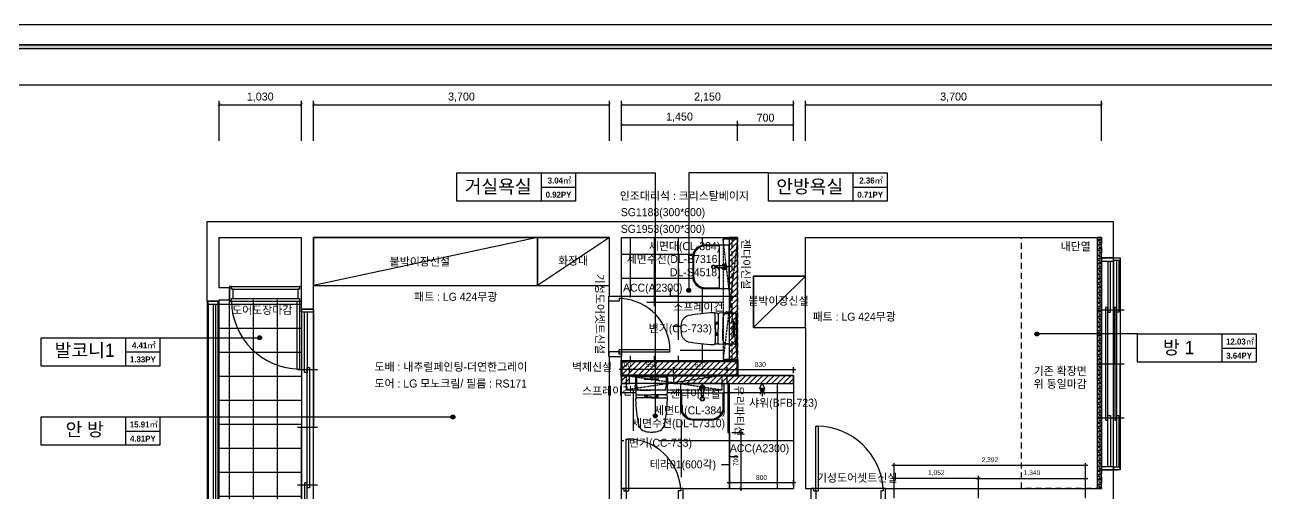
# Model space of a CAD drawing. Header units: inches. Extents: x 38372 to 259385, y 31566 to 93830.
# Drawn here: x 73131 to 88645, y 63911 to 69766 of the extents above; entities that cross this region are included whole.
import ezdxf
from ezdxf.enums import TextEntityAlignment as Align

# ---------------------------------------------------------------- set-up
doc = ezdxf.new("R2010")
doc.units = ezdxf.units.IN
doc.header["$LTSCALE"] = 50
doc.header["$MEASUREMENT"] = 0
doc.header["$PDSIZE"] = 700.071425
for name, pattern in [('DOT', [0.25, 0, -0.25]), ('HID', [2.5, 1.5, -1]), ('HIDDEN', [0.375, 0.25, -0.125])]:
    doc.linetypes.add(name, pattern=pattern)
for name, color, linetype in [('0-ELC TEXT', 7, 'Continuous'), ('02-WAL', 2, 'Continuous'), ('03-TEXT', 3, 'Continuous'), ('03-WAL NEW', 3, 'Continuous'), ('04-WIN', 4, 'Continuous'), ('06-FUR', 6, 'Continuous'), ('07-DIM WAL', 5, 'Continuous'), ('2-con', 2, 'Continuous'), ('3.기호.계단선', 30, 'Continuous'), ('4-win', 4, 'Continuous'), ('_LIBR', 4, 'Continuous'), ('BATH', 4, 'Continuous'), ('CO-BATH', 6, 'Continuous'), ('F-SYM', 7, 'Continuous'), ('fin', 5, 'Continuous'), ('FORM(YOURNAME)-11', 1, 'Continuous'), ('HL', 6, 'HIDDEN'), ('TOILET-1', 6, 'Continuous'), ('도면층4', 4, 'Continuous'), ('도면층5', 5, 'Continuous'), ('설비', 140, 'Continuous'), ('욕실설비', 3, 'Continuous')]:
    doc.layers.add(name, color=color, linetype=linetype)
doc.styles.add('HY 울릉도 L', font='')
doc.styles.add('YOURNAME', font='HY울릉도M.TTF')
doc.styles.add('넥슨고딕', font='NEXONLv1GothicBold.ttf')
doc.styles.add('마감재', font='stylu.ttf')
doc.styles.add('코레일둥고', font='Korail_Round_Gothic_Medium.ttf')
doc.styles.get('HY 울릉도 L').set_extended_font_data('HY울릉도L')
doc.dimstyles.new('30', dxfattribs={"dimscale": 30, "dimtxt": 2, "dimasz": 1, "dimexe": 1, "dimexo": 1, "dimgap": 1, "dimtad": 1, "dimdec": 0, "dimrnd": 0.05, "dimdsep": 46, "dimlunit": 6, "dimtxsty": 'HY 울릉도 L', "dimblk": 'ARCHTICK', "dimcen": 2.5, "dimdle": 1, "dimclrd": 133, "dimclre": 133, "dimclrt": 30, "dimadec": 0, "dimazin": 0, "dimtfac": 1, "dimtdec": 0, "dimtix": 1, "dimtmove": 2, "dimatfit": 3, "dimldrblk": 'ARCHTICK', "dimfxl": 0, "dimlwd": -1, "dimlwe": -1, "dimarcsym": 0})
doc.dimstyles.new('벽치수 Copy of DIM-50', dxfattribs={"dimscale": 50, "dimtxt": 2, "dimasz": 0.7, "dimexe": 1, "dimexo": 1, "dimgap": 0.7, "dimtad": 1, "dimdec": 0, "dimzin": 1, "dimdsep": 46, "dimlunit": 6, "dimtxsty": '마감재', "dimblk": 'ARCHTICK', "dimcen": -0.09, "dimclrd": 256, "dimclre": 256, "dimclrt": 3, "dimadec": 0, "dimazin": 0, "dimtfac": 1, "dimtdec": 0, "dimtix": 1, "dimtmove": 2, "dimatfit": 0, "dimldrblk": 'ARCHTICK', "dimfxl": 0, "dimtolj": 1, "dimtzin": 0, "dimarcsym": 0})
pattern_1 = [(45, (0, 0), (-35.35534, 35.35534), [])]

# ---------------------------------------------------------------- blocks, each defined once
blk = doc.blocks.new('FORM-PLAN')
at = {"layer": 'FORM(YOURNAME)-11'}
h = blk.add_hatch(color=256, dxfattribs=at)
h.dxf.hatch_style = 1
h.paths.add_polyline_path([(-71444, 55115), (10556, 55115), (10556, 54915), (-71444, 54915)])
h.paths.add_polyline_path([(-71444, -2085), (10556, -2085), (10556, -2285), (-71444, -2285)])
at = {"layer": 'Defpoints', "color": 158}
for points in [[(-71444, -2285), (10556, -2285), (10556, 55115), (-71444, 55115)], [(-69444, 53115), (-64, 53115), (-64, 1215), (-69444, 1215)]]:
    blk.add_lwpolyline(points, close=True, dxfattribs=at)
at = {"layer": 'FORM(YOURNAME)-11', "color": 250}
blk.add_lwpolyline([(-72444, -3285), (11556, -3285), (11556, 56115), (-72444, 56115)], close=True, dxfattribs=at)
at = {"layer": 'FORM(YOURNAME)-11'}
blk.add_lwpolyline([(-71444, 55115), (10556, 55115), (10556, 54915), (-71444, 54915)], close=True, dxfattribs=at)
at = {"layer": 'FORM(YOURNAME)-11', "color": 3, "style": 'YOURNAME'}
for tag, height, p in [('1', 450, (9905, 18188)), ('2', 450, (9905, 17544)), ('3', 450, (9905, 16257)), ('4', 450, (9905, 14326)), ('5', 515, (9905, 12009)), ('6', 515, (9905, 9757)), ('7', 515, (9905, 7504)), ('8', 515, (9905, 5252)), ('9', 515, (9905, 2999)), ('10', 515, (5655, 811)), ('11', 515, (9905, 747)), ('12', 515, (5655, -1441)), ('13', 515, (9905, -1441))]:
    blk.add_attdef(tag, text='', height=height, dxfattribs=at).set_placement(p, align=Align.MIDDLE_RIGHT)
blk = doc.blocks.new('fff')
at = {"layer": '02-WAL'}
blk.add_line((86588, 64203), (86788, 64203), dxfattribs=at)
at = {"layer": '04-WIN'}
for p, q in [((86588, 66813), (86588, 65528)), ((86738, 66813), (86738, 65528)), ((86818, 66818), (86818, 65528)), ((75423, 66268), (75423, 62868)), ((75483, 66268), (75483, 62868)), ((75543, 66268), (75543, 62868)), ((76588, 66178), (76588, 64730)), ((76588, 66173), (76588, 64730)), ((76738, 66173), (76738, 64730)), ((86538, 66203), (86868, 66203)), ((86538, 65528), (86868, 65528)), ((86588, 64243), (86588, 65528)), ((86738, 64243), (86738, 65528)), ((86818, 64238), (86818, 65528)), ((76788, 65451), (76538, 65451)), ((86538, 64853), (86868, 64853)), ((76788, 64730), (76538, 64730)), ((76588, 63283), (76588, 64730)), ((76738, 63288), (76738, 64730)), ((76788, 64009), (76538, 64009))]:
    blk.add_line(p, q, dxfattribs=at)
for points in [[(86648, 66853), (86588, 66853), (86588, 66813), (86738, 66813), (86738, 66853)], [(86668, 66813), (86668, 66173), (86698, 66173), (86698, 66813)], [(86818, 66853), (86818, 66818), (86738, 66818)], [(86803, 66818), (86803, 66173), (86778, 66173), (86778, 66818)], [(75513, 66268), (75513, 63693), (75483, 63693)], [(76678, 66213), (76738, 66213), (76738, 66173), (76588, 66173), (76588, 66213)], [(76658, 66173), (76658, 65421), (76628, 65421), (76628, 66173)], [(86668, 64243), (86668, 64883), (86698, 64883), (86698, 64243)], [(86778, 64238), (86778, 64883), (86803, 64883), (86803, 64238)], [(86648, 64203), (86588, 64203), (86588, 64243), (86738, 64243), (86738, 64203)], [(86818, 64203), (86818, 64238), (86738, 64238)], [(76658, 63288), (76658, 64039), (76628, 64039), (76628, 63288)]]:
    blk.add_lwpolyline(points, dxfattribs=at)
for points in [[(86818, 66853), (86818, 64203), (86588, 64203), (86588, 66853)], [(75558, 66313), (75408, 66313), (75408, 62823), (75558, 62823)], [(75423, 66313), (75543, 66313), (75543, 66268), (75423, 66268)], [(76738, 63248), (76738, 66213), (76588, 66213), (76588, 63248)], [(86668, 66233), (86638, 66233), (86638, 65528), (86638, 64823), (86668, 64823), (86668, 65528)], [(86753, 65528), (86753, 64823), (86778, 64823), (86778, 65528), (86778, 66233), (86753, 66233)], [(76658, 65481), (76688, 65481), (76688, 64730), (76688, 63979), (76658, 63979), (76658, 64730)]]:
    blk.add_lwpolyline(points, close=True, dxfattribs=at)
at = {"layer": '2-con'}
for p, q in [((75408, 66313), (75408, 67308)), ((75408, 67308), (86738, 67308)), ((86738, 66853), (86738, 67308)), ((75558, 67108), (76588, 67108)), ((75558, 66478), (75558, 67108)), ((76588, 66213), (76588, 67108)), ((76738, 66213), (76738, 67108)), ((76738, 67108), (80438, 67108)), ((80438, 66373), (80438, 67108)), ((80588, 66373), (80588, 67108)), ((80588, 67108), (82038, 67108)), ((82038, 65383), (82038, 67108)), ((82888, 66623), (82888, 67108)), ((82888, 67108), (86588, 67108)), ((86588, 66853), (86588, 67108)), ((86588, 66853), (86738, 66853)), ((82238, 65983), (82238, 66623)), ((82238, 66623), (82888, 66623)), ((75408, 66313), (75558, 66313)), ((75558, 66313), (75558, 66328)), ((80428, 66373), (80578, 66373)), ((76588, 66213), (76738, 66213)), ((82238, 65983), (82888, 65983)), ((82888, 65983), (82888, 63968)), ((80438, 63798), (80438, 65618)), ((80438, 65618), (80588, 65618)), ((80588, 63938), (80588, 65618)), ((82038, 65383), (82738, 65383)), ((82738, 65383), (82738, 63968)), ((86588, 63968), (86588, 64203)), ((86588, 64203), (86738, 64203)), ((86738, 63818), (86738, 64203)), ((80588, 63798), (80588, 63938)), ((81358, 63818), (81358, 63968)), ((81358, 63968), (82738, 63968)), ((82888, 63968), (82958, 63968)), ((82958, 63818), (82958, 63968)), ((83888, 63968), (86588, 63968)), ((83888, 63818), (83888, 63968))]:
    blk.add_line(p, q, dxfattribs=at)
blk.add_lwpolyline([(75558, 66328), (75688, 66328), (75688, 66478), (75558, 66478)], dxfattribs=at)
at = {"layer": '4-win'}
blk.add_lwpolyline([(86738, 66853), (86588, 66853), (86588, 64203), (86738, 64203)], close=True, dxfattribs=at)
at = {"layer": '_LIBR', "linetype": 'Continuous'}
for p, q in [((75713, 66493), (76563, 66493)), ((75733, 66463), (76543, 66463)), ((75713, 66313), (76533, 66313)), ((75733, 66343), (76543, 66343))]:
    blk.add_line(p, q, dxfattribs=at)
for points in [[(75713, 66493), (75688, 66493), (75688, 66313), (75713, 66313), (75713, 66343), (75733, 66343), (75733, 66463), (75713, 66463), (75713, 66492)], [(76533, 65463), (76533, 66313), (76563, 66313), (76563, 65463)]]:
    blk.add_lwpolyline(points, dxfattribs=at)
blk.add_lwpolyline([(76543, 66463), (76543, 66343), (76563, 66343), (76563, 66313), (76588, 66313), (76588, 66493), (76563, 66493), (76563, 66463)], close=True, dxfattribs=at)
blk.add_arc((76574, 66323), 861, 180.7211, 269.2789, dxfattribs=at)
at = {"layer": '도면층4'}
for p, q in [((80428, 65618), (80428, 66373)), ((80588, 66373), (80588, 65618)), ((80558, 65707), (81193, 65707)), ((80558, 65677), (80558, 65707)), ((80558, 65677), (81194, 65677)), ((81194, 65677), (81193, 65707)), ((83018, 63938), (83018, 64748)), ((83018, 64748), (83048, 64747)), ((83048, 63938), (83048, 64747)), ((80648, 63938), (80648, 64588)), ((80648, 64588), (80678, 64587)), ((80678, 63938), (80678, 64587)), ((81358, 63968), (80588, 63968)), ((80648, 63938), (80678, 63938)), ((83888, 63968), (82958, 63968)), ((83018, 63938), (83048, 63938))]:
    blk.add_line(p, q, dxfattribs=at)
for points in [[(80588, 66373), (80588, 66343), (80558, 66343), (80558, 66313), (80428, 66313), (80428, 66343), (80428, 66343), (80428, 66373), (80588, 66373)], [(80588, 65618), (80588, 65648), (80558, 65648), (80558, 65677), (80428, 65677), (80428, 65648), (80428, 65648), (80428, 65618), (80588, 65618)], [(80588, 63968), (80618, 63968), (80618, 63938), (80648, 63938), (80648, 63808), (80618, 63808), (80618, 63808), (80588, 63808), (80588, 63968)], [(81358, 63968), (81328, 63968), (81328, 63938), (81298, 63938), (81298, 63808), (81328, 63808), (81328, 63808), (81358, 63808), (81358, 63968)], [(82958, 63968), (82988, 63968), (82988, 63938), (83018, 63938), (83018, 63808), (82988, 63808), (82988, 63808), (82958, 63808), (82958, 63968)], [(83888, 63968), (83858, 63968), (83858, 63938), (83828, 63938), (83828, 63808), (83858, 63808), (83858, 63808), (83888, 63808), (83888, 63968)]]:
    blk.add_lwpolyline(points, dxfattribs=at)
at = {"layer": '도면층5'}
for centre, radius, start, end in [((80548, 65699), 645, 359.4515, 86.4676), ((83025, 63913), 835, 3.738, 89.4536), ((80658, 63916), 672, 4.4073, 89.5784)]:
    blk.add_arc(centre, radius, start, end, dxfattribs=at)
blk = doc.blocks.new('_ArchTick')
at = {"color": 0, "linetype": 'ByBlock', "const_width": 0.15}
blk.add_lwpolyline([(-0.5, -0.5), (0.5, 0.5)], dxfattribs=at)
blk = doc.blocks.new('*D19')
at = {"layer": '07-DIM WAL', "lineweight": -2}
for p, q in [((75558, 68316), (75558, 68816)), ((75558, 68766), (76588, 68766)), ((76588, 68316), (76588, 68816))]:
    blk.add_line(p, q, dxfattribs=at)
at = {"layer": 'Defpoints', "color": 0}
for p in [(76588, 68766), (75558, 68266), (76588, 68266)]:
    blk.add_point(p, dxfattribs=at)
at = {"layer": '07-DIM WAL', "lineweight": -2, "xscale": 35, "yscale": 35, "zscale": 35, "rotation": 180}
blk.add_blockref('_ArchTick', (75558, 68766), dxfattribs=at)
at = {"layer": '07-DIM WAL', "lineweight": -2, "xscale": 35, "yscale": 35, "zscale": 35}
blk.add_blockref('_ArchTick', (76588, 68766), dxfattribs=at)
at = {"layer": '07-DIM WAL', "color": 3, "insert": (76073, 68860), "char_height": 100, "attachment_point": 5, "style": '마감재'}
blk.add_mtext('\\A1;1,030', dxfattribs=at)
blk = doc.blocks.new('*D20')
at = {"layer": '07-DIM WAL', "lineweight": -2}
for p, q in [((76738, 68316), (76738, 68816)), ((76738, 68766), (80438, 68766)), ((80438, 68316), (80438, 68816))]:
    blk.add_line(p, q, dxfattribs=at)
at = {"layer": 'Defpoints', "color": 0}
for p in [(80438, 68766), (76738, 68266), (80438, 68266)]:
    blk.add_point(p, dxfattribs=at)
at = {"layer": '07-DIM WAL', "lineweight": -2, "xscale": 35, "yscale": 35, "zscale": 35, "rotation": 180}
blk.add_blockref('_ArchTick', (76738, 68766), dxfattribs=at)
at = {"layer": '07-DIM WAL', "lineweight": -2, "xscale": 35, "yscale": 35, "zscale": 35}
blk.add_blockref('_ArchTick', (80438, 68766), dxfattribs=at)
at = {"layer": '07-DIM WAL', "color": 3, "insert": (78588, 68860), "char_height": 100, "attachment_point": 5, "style": '마감재'}
blk.add_mtext('\\A1;3,700', dxfattribs=at)
blk = doc.blocks.new('*D21')
at = {"layer": '07-DIM WAL', "lineweight": -2}
for p, q in [((80588, 68316), (80588, 68816)), ((80588, 68766), (82738, 68766)), ((82738, 68316), (82738, 68816))]:
    blk.add_line(p, q, dxfattribs=at)
at = {"layer": 'Defpoints', "color": 0}
for p in [(82738, 68766), (80588, 68266), (82738, 68266)]:
    blk.add_point(p, dxfattribs=at)
at = {"layer": '07-DIM WAL', "lineweight": -2, "xscale": 35, "yscale": 35, "zscale": 35, "rotation": 180}
blk.add_blockref('_ArchTick', (80588, 68766), dxfattribs=at)
at = {"layer": '07-DIM WAL', "lineweight": -2, "xscale": 35, "yscale": 35, "zscale": 35}
blk.add_blockref('_ArchTick', (82738, 68766), dxfattribs=at)
at = {"layer": '07-DIM WAL', "color": 3, "insert": (81663, 68860), "char_height": 100, "attachment_point": 5, "style": '마감재'}
blk.add_mtext('\\A1;2,150', dxfattribs=at)
blk = doc.blocks.new('*D22')
at = {"layer": '07-DIM WAL', "lineweight": -2}
for p, q in [((80588, 68316), (80588, 68566)), ((80588, 68516), (82038, 68516)), ((82038, 68316), (82038, 68566))]:
    blk.add_line(p, q, dxfattribs=at)
at = {"layer": 'Defpoints', "color": 0}
for p in [(82038, 68516), (80588, 68266), (82038, 68266)]:
    blk.add_point(p, dxfattribs=at)
at = {"layer": '07-DIM WAL', "lineweight": -2, "xscale": 35, "yscale": 35, "zscale": 35, "rotation": 180}
blk.add_blockref('_ArchTick', (80588, 68516), dxfattribs=at)
at = {"layer": '07-DIM WAL', "lineweight": -2, "xscale": 35, "yscale": 35, "zscale": 35}
blk.add_blockref('_ArchTick', (82038, 68516), dxfattribs=at)
at = {"layer": '07-DIM WAL', "color": 3, "insert": (81313, 68610), "char_height": 100, "attachment_point": 5, "style": '마감재'}
blk.add_mtext('\\A1;1,450', dxfattribs=at)
blk = doc.blocks.new('*D23')
at = {"layer": '07-DIM WAL', "lineweight": -2}
for p, q in [((82038, 68316), (82038, 68566)), ((82038, 68516), (82738, 68516)), ((82738, 68316), (82738, 68566))]:
    blk.add_line(p, q, dxfattribs=at)
at = {"layer": 'Defpoints', "color": 0}
for p in [(82738, 68516), (82038, 68266), (82738, 68266)]:
    blk.add_point(p, dxfattribs=at)
at = {"layer": '07-DIM WAL', "lineweight": -2, "xscale": 35, "yscale": 35, "zscale": 35, "rotation": 180}
blk.add_blockref('_ArchTick', (82038, 68516), dxfattribs=at)
at = {"layer": '07-DIM WAL', "lineweight": -2, "xscale": 35, "yscale": 35, "zscale": 35}
blk.add_blockref('_ArchTick', (82738, 68516), dxfattribs=at)
at = {"layer": '07-DIM WAL', "color": 3, "insert": (82388, 68605), "char_height": 100, "attachment_point": 5, "style": '마감재'}
blk.add_mtext('\\A1;700', dxfattribs=at)
blk = doc.blocks.new('*D24')
at = {"layer": '07-DIM WAL', "lineweight": -2}
for p, q in [((82888, 68316), (82888, 68816)), ((82888, 68766), (86588, 68766)), ((86588, 68316), (86588, 68816))]:
    blk.add_line(p, q, dxfattribs=at)
at = {"layer": 'Defpoints', "color": 0}
for p in [(86588, 68766), (82888, 68266), (86588, 68266)]:
    blk.add_point(p, dxfattribs=at)
at = {"layer": '07-DIM WAL', "lineweight": -2, "xscale": 35, "yscale": 35, "zscale": 35, "rotation": 180}
blk.add_blockref('_ArchTick', (82888, 68766), dxfattribs=at)
at = {"layer": '07-DIM WAL', "lineweight": -2, "xscale": 35, "yscale": 35, "zscale": 35}
blk.add_blockref('_ArchTick', (86588, 68766), dxfattribs=at)
at = {"layer": '07-DIM WAL', "color": 3, "insert": (84738, 68860), "char_height": 100, "attachment_point": 5, "style": '마감재'}
blk.add_mtext('\\A1;3,700', dxfattribs=at)
blk = doc.blocks.new('A$C4B2D31F0')
at = {"layer": 'fin', "color": 4}
for p, q in [((185, 691), (20, 691)), ((37, 692), (25, 692)), ((37, 692), (50, 692)), ((201, 691), (366, 691)), ((13, 466), (193, 466)), ((48, 524), (193, 524)), ((338, 524), (193, 524)), ((373, 466), (193, 466)), ((193, 427), (14, 427)), ((193, 427), (372, 427))]:
    blk.add_line(p, q, dxfattribs=at)
for points in [[(20, 691), (8, 691, 0.421209), (-7, 676), (-2, 481, 0.001659)], [(366, 691), (378, 691, -0.421209), (393, 676), (388, 481, -0.001659)], [(13, 466, 0.371724), (-2, 451, 0.003515), (-1, 420, 0.320541)], [(373, 466, -0.371724), (388, 451, -0.003515), (387, 420, -0.320541)]]:
    blk.add_lwpolyline(points, format="xyb", dxfattribs=at)
for centre, radius, start, end in [((20, 675), 16, 90, 179.3116), ((1004, 663), 1000, 179.3116, 185.9437), ((25, 707), 15, 180, 270), ((50, 707), 15, 270, 0), ((366, 675), 16, 0.6884, 90), ((-618, 663), 1000, 354.0563, 0.6884), ((13, 481), 15, 181.3651, 270), ((49, 564), 40, 185.9437, 267.5129), ((336, 564), 40, 272.4871, 354.0563), ((373, 481), 15, 270, 358.6349), ((14, 407), 20, 90, 182.3333), ((2198, 496), 2206, 182.3333, 190.6081), ((-1812, 496), 2206, 349.3919, 357.6667), ((372, 407), 20, 357.6667, 90), ((149, 129), 126, 198.2964, 263.4241), ((193, 406), 406, 261.6993, 270), ((193, 406), 406, 270, 278.3007), ((237, 129), 126, 276.5759, 341.7036)]:
    blk.add_arc(centre, radius, start, end, dxfattribs=at)
at = {"layer": 'HL', "linetype": 'Continuous'}
for p, q in [((106, 666), (184, 666)), ((106, 659), (185, 659)), ((169, 697), (169, 707)), ((169, 697), (217, 697)), ((186, 693), (181, 697)), ((182, 686), (186, 693)), ((187, 651), (182, 686)), ((182, 686), (204, 686)), ((186, 693), (200, 693)), ((187, 651), (199, 651)), ((199, 651), (204, 686)), ((200, 693), (205, 697)), ((204, 686), (200, 693)), ((200, 659), (279, 659)), ((201, 666), (279, 666)), ((217, 697), (217, 707)), ((-16, 577), (-16, 565)), ((-12, 581), (-5, 581)), ((-12, 561), (-4, 561)), ((193, 434), (147, 434)), ((193, 434), (239, 434))]:
    blk.add_line(p, q, dxfattribs=at)
for points in [[(110, 427), (110, 451, -0.414214), (114, 455), (131, 455, -0.414214), (135, 451), (135, 435), (135, 427)], [(135, 435), (145, 435, -0.414214), (147, 433), (147, 427)], [(251, 435), (241, 435, 0.414214), (239, 433), (239, 427)], [(276, 427), (276, 451, 0.414214), (272, 455), (255, 455, 0.414214), (251, 451), (251, 435), (251, 427)]]:
    blk.add_lwpolyline(points, format="xyb", dxfattribs=at)
for centre in [(123, 441), (263, 441)]:
    blk.add_circle(centre, 8, dxfattribs=at)
for centre, radius, start, end in [((106, 663), 3.5, 90, 270), ((279, 663), 3.5, 270, 90), ((-12, 577), 4, 90, 180), ((-12, 565), 4, 180, 270)]:
    blk.add_arc(centre, radius, start, end, dxfattribs=at)
blk = doc.blocks.new('B-003')
blk.add_line((0, 0), (0, -65))
at = {"layer": 'CO-BATH'}
for p, q in [((272, 0), (-272, 0)), ((272, -305), (272, 0)), ((-272, 0), (-272, -305)), ((-122, -455), (122, -455))]:
    blk.add_line(p, q, dxfattribs=at)
at = {"layer": 'CO-BATH', "color": 8}
for p, q in [((-262, -120), (-262, -295)), ((262, -120), (-262, -120)), ((-14, -151), (-14, -156)), ((-13, -60), (-13, -151)), ((12, -60), (12, -151)), ((13, -151), (13, -156)), ((262, -295), (262, -120)), ((-15, -156), (-15, -161)), ((-15, -161), (14, -161)), ((14, -156), (14, -161)), ((-112, -445), (112, -445))]:
    blk.add_line(p, q, dxfattribs=at)
at = {"layer": 'CO-BATH', "color": 251}
for p, q in [((-14, -151), (13, -151)), ((-15, -156), (14, -156))]:
    blk.add_line(p, q, dxfattribs=at)
at = {"layer": 'CO-BATH', "color": 8, "linetype": 'DOT'}
blk.add_lwpolyline([(-272, -455), (272, -455), (272, 0), (-272, 0)], close=True, dxfattribs=at)
at = {"layer": 'CO-BATH', "color": 8}
blk.add_circle((0, -195), 25, dxfattribs=at)
at = {"layer": 'CO-BATH', "color": 251}
blk.add_circle((0, -195), 20, dxfattribs=at)
at = {"layer": 'CO-BATH', "color": 8}
for centre, radius, start, end in [((0, -60), 35, 290.9248, 249.0751), ((0, -60), 12.5, 360, 180), ((-112, -295), 150, 180, 270), ((112, -295), 150, 270, 0)]:
    blk.add_arc(centre, radius, start, end, dxfattribs=at)
at = {"layer": 'CO-BATH', "color": 251}
for radius, start, end in [(30, 294.6243, 245.3757), (25, 300, 240), (18, 313.9829, 226.017)]:
    blk.add_arc((0, -60), radius, start, end, dxfattribs=at)
at = {"layer": 'CO-BATH'}
for centre, start, end in [((-122, -305), 180, 270), ((122, -305), 270, 0)]:
    blk.add_arc(centre, 150, start, end, dxfattribs=at)
blk = doc.blocks.new('AC-8')
at = {"layer": 'BATH'}
for p, q in [((-51, 54), (0, 143)), ((45, 54), (-51, 54)), ((-25, 47), (-46, 12)), ((-14, 47), (-28, -8)), ((-2, 49), (-2, -11)), ((0, 143), (45, 54)), ((10, 47), (25, -8)), ((22, 47), (43, 12)), ((-31, -16), (-41, -49)), ((-2, -27), (-2, -89)), ((28, -16), (38, -49))]:
    blk.add_line(p, q, dxfattribs=at)
blk = doc.blocks.new('A$C1AC25B95')
at = {"layer": '욕실설비', "color": 8}
for p, q in [((28, 72), (28, 75)), ((53, 74), (53, 75))]:
    blk.add_line(p, q, dxfattribs=at)
at = {"layer": 'TOILET-1', "linetype": 'Continuous', "xscale": 0.873786407766195, "yscale": 0.873786407766195, "zscale": 0.873786407766195, "rotation": 180}
blk.add_blockref('AC-8', (40, 125), dxfattribs=at)
blk = doc.blocks.new('*D104')
at = {"layer": '3.기호.계단선', "color": 133}
for p, q in [((81908, 65413), (81908, 65487)), ((82738, 65413), (82738, 65487)), ((81878, 65457), (82768, 65457))]:
    blk.add_line(p, q, dxfattribs=at)
at = {"layer": 'Defpoints', "color": 0}
for p in [(81908, 65383), (82738, 65457), (82738, 65383)]:
    blk.add_point(p, dxfattribs=at)
at = {"layer": '3.기호.계단선', "color": 133, "xscale": 30, "yscale": 30, "zscale": 30, "rotation": 180}
blk.add_blockref('_ArchTick', (81908, 65457), dxfattribs=at)
at = {"layer": '3.기호.계단선', "color": 133, "xscale": 30, "yscale": 30, "zscale": 30}
blk.add_blockref('_ArchTick', (82738, 65457), dxfattribs=at)
at = {"layer": '3.기호.계단선', "color": 30, "insert": (82323, 65518), "char_height": 60, "attachment_point": 5, "style": 'HY 울릉도 L'}
blk.add_mtext('830', dxfattribs=at)
blk = doc.blocks.new('*D105')
at = {"layer": '3.기호.계단선', "color": 133}
for p, q in [((81238, 65413), (81238, 65487)), ((81908, 65413), (81908, 65487)), ((81938, 65457), (81208, 65457))]:
    blk.add_line(p, q, dxfattribs=at)
at = {"layer": 'Defpoints', "color": 0}
for p in [(81238, 65457), (81238, 65383), (81908, 65383)]:
    blk.add_point(p, dxfattribs=at)
at = {"layer": '3.기호.계단선', "color": 133, "xscale": 30, "yscale": 30, "zscale": 30, "rotation": 180}
blk.add_blockref('_ArchTick', (81238, 65457), dxfattribs=at)
at = {"layer": '3.기호.계단선', "color": 133, "xscale": 30, "yscale": 30, "zscale": 30}
blk.add_blockref('_ArchTick', (81908, 65457), dxfattribs=at)
at = {"layer": '3.기호.계단선', "color": 30, "insert": (81573, 65518), "char_height": 60, "attachment_point": 5, "style": 'HY 울릉도 L'}
blk.add_mtext('670', dxfattribs=at)
blk = doc.blocks.new('*D106')
at = {"layer": '3.기호.계단선', "color": 133}
for p, q in [((80688, 65413), (80688, 65487)), ((81238, 65413), (81238, 65487)), ((81268, 65457), (80658, 65457))]:
    blk.add_line(p, q, dxfattribs=at)
at = {"layer": 'Defpoints', "color": 0}
for p in [(80688, 65457), (80688, 65383), (81238, 65383)]:
    blk.add_point(p, dxfattribs=at)
at = {"layer": '3.기호.계단선', "color": 133, "xscale": 30, "yscale": 30, "zscale": 30, "rotation": 180}
blk.add_blockref('_ArchTick', (80688, 65457), dxfattribs=at)
at = {"layer": '3.기호.계단선', "color": 133, "xscale": 30, "yscale": 30, "zscale": 30}
blk.add_blockref('_ArchTick', (81238, 65457), dxfattribs=at)
at = {"layer": '3.기호.계단선', "color": 30, "insert": (80963, 65518), "char_height": 60, "attachment_point": 5, "style": 'HY 울릉도 L'}
blk.add_mtext('550', dxfattribs=at)
blk = doc.blocks.new('*D107')
at = {"layer": '3.기호.계단선', "color": 133}
for p, q in [((80588, 65413), (80588, 65487)), ((80688, 65413), (80688, 65487)), ((80588, 65457), (80558, 65457)), ((80688, 65457), (80588, 65457)), ((80688, 65457), (80718, 65457))]:
    blk.add_line(p, q, dxfattribs=at)
at = {"layer": 'Defpoints', "color": 0}
for p in [(80588, 65457), (80588, 65383), (80688, 65383)]:
    blk.add_point(p, dxfattribs=at)
at = {"layer": '3.기호.계단선', "color": 133, "xscale": 30, "yscale": 30, "zscale": 30}
blk.add_blockref('_ArchTick', (80588, 65457), dxfattribs=at)
at = {"layer": '3.기호.계단선', "color": 133, "xscale": 30, "yscale": 30, "zscale": 30, "rotation": 180}
blk.add_blockref('_ArchTick', (80688, 65457), dxfattribs=at)
at = {"layer": '3.기호.계단선', "color": 30, "insert": (80638, 65518), "char_height": 60, "attachment_point": 5, "style": 'HY 울릉도 L'}
blk.add_mtext('100', dxfattribs=at)
blk = doc.blocks.new('*D108')
at = {"layer": '3.기호.계단선', "color": 133}
for p, q in [((81938, 63998), (81938, 64075)), ((82738, 63998), (82738, 64075)), ((81908, 64045), (82768, 64045))]:
    blk.add_line(p, q, dxfattribs=at)
at = {"layer": 'Defpoints', "color": 0}
for p in [(81938, 63968), (82738, 64045), (82738, 63968)]:
    blk.add_point(p, dxfattribs=at)
at = {"layer": '3.기호.계단선', "color": 133, "xscale": 30, "yscale": 30, "zscale": 30, "rotation": 180}
blk.add_blockref('_ArchTick', (81938, 64045), dxfattribs=at)
at = {"layer": '3.기호.계단선', "color": 133, "xscale": 30, "yscale": 30, "zscale": 30}
blk.add_blockref('_ArchTick', (82738, 64045), dxfattribs=at)
at = {"layer": '3.기호.계단선', "color": 30, "insert": (82338, 64106), "char_height": 60, "attachment_point": 5, "style": 'HY 울릉도 L'}
blk.add_mtext('800', dxfattribs=at)
blk = doc.blocks.new('*D109')
at = {"layer": '3.기호.계단선', "color": 133}
for p, q in [((82078, 64698), (82078, 63938)), ((81968, 64668), (82108, 64668)), ((81968, 63968), (82108, 63968))]:
    blk.add_line(p, q, dxfattribs=at)
at = {"layer": 'Defpoints', "color": 0}
for p in [(81938, 64668), (81938, 63968), (82078, 63968)]:
    blk.add_point(p, dxfattribs=at)
at = {"layer": '3.기호.계단선', "color": 133, "xscale": 30, "yscale": 30, "zscale": 30}
for p, rotation in [((82078, 64668), 90), ((82078, 63968), 270)]:
    blk.add_blockref('_ArchTick', p, dxfattribs=dict(at, rotation=rotation))
at = {"layer": '3.기호.계단선', "color": 30, "insert": (82017, 64318), "char_height": 60, "attachment_point": 5, "rotation": 90, "style": 'HY 울릉도 L'}
blk.add_mtext('700', dxfattribs=at)
blk = doc.blocks.new('*D114')
at = {"layer": '07-DIM WAL', "color": 133}
for p, q in [((85018, 64096), (86418, 64096)), ((85048, 63848), (85048, 64126)), ((86388, 63848), (86388, 64126))]:
    blk.add_line(p, q, dxfattribs=at)
at = {"layer": 'Defpoints', "color": 0}
for p in [(86388, 64096), (85048, 63818), (86388, 63818)]:
    blk.add_point(p, dxfattribs=at)
at = {"layer": '07-DIM WAL', "color": 133, "xscale": 30, "yscale": 30, "zscale": 30, "rotation": 180}
blk.add_blockref('_ArchTick', (85048, 64096), dxfattribs=at)
at = {"layer": '07-DIM WAL', "color": 133, "xscale": 30, "yscale": 30, "zscale": 30}
blk.add_blockref('_ArchTick', (86388, 64096), dxfattribs=at)
at = {"layer": '07-DIM WAL', "color": 30, "insert": (85718, 64162), "char_height": 60, "attachment_point": 5, "style": 'HY 울릉도 L'}
blk.add_mtext('1,340', dxfattribs=at)
blk = doc.blocks.new('*D115')
at = {"layer": '07-DIM WAL', "color": 133}
for p, q in [((85078, 64096), (83966, 64096)), ((83996, 63848), (83996, 64126)), ((85048, 63848), (85048, 64126))]:
    blk.add_line(p, q, dxfattribs=at)
at = {"layer": 'Defpoints', "color": 0}
for p in [(83996, 64096), (83996, 63818), (85048, 63818)]:
    blk.add_point(p, dxfattribs=at)
at = {"layer": '07-DIM WAL', "color": 133, "xscale": 30, "yscale": 30, "zscale": 30, "rotation": 180}
blk.add_blockref('_ArchTick', (83996, 64096), dxfattribs=at)
at = {"layer": '07-DIM WAL', "color": 133, "xscale": 30, "yscale": 30, "zscale": 30}
blk.add_blockref('_ArchTick', (85048, 64096), dxfattribs=at)
at = {"layer": '07-DIM WAL', "color": 30, "insert": (84522, 64162), "char_height": 60, "attachment_point": 5, "style": 'HY 울릉도 L'}
blk.add_mtext('1,052', dxfattribs=at)
blk = doc.blocks.new('*D116')
at = {"layer": '07-DIM WAL', "color": 133}
for p, q in [((86418, 64257), (83966, 64257)), ((83996, 63848), (83996, 64287)), ((86388, 63848), (86388, 64287))]:
    blk.add_line(p, q, dxfattribs=at)
at = {"layer": 'Defpoints', "color": 0}
for p in [(83996, 64257), (83996, 63818), (86388, 63818)]:
    blk.add_point(p, dxfattribs=at)
at = {"layer": '07-DIM WAL', "color": 133, "xscale": 30, "yscale": 30, "zscale": 30, "rotation": 180}
blk.add_blockref('_ArchTick', (83996, 64257), dxfattribs=at)
at = {"layer": '07-DIM WAL', "color": 133, "xscale": 30, "yscale": 30, "zscale": 30}
blk.add_blockref('_ArchTick', (86388, 64257), dxfattribs=at)
at = {"layer": '07-DIM WAL', "color": 30, "insert": (85192, 64323), "char_height": 60, "attachment_point": 5, "style": 'HY 울릉도 L'}
blk.add_mtext('2,392', dxfattribs=at)

msp = doc.modelspace()

# ---------------------------------------------------------------- hatches: boundary and pattern name
at = {"layer": '0-ELC TEXT'}
h = msp.add_hatch(color=256, dxfattribs=at)
h.dxf.hatch_style = 1
edge = h.paths.add_edge_path()
edge.add_arc((81428.6, 66446.7), 25, 0, 360, ccw=False)
h = msp.add_hatch(color=256, dxfattribs=at)
h.dxf.hatch_style = 1
edge = h.paths.add_edge_path()
edge.add_arc((76064.1, 65853.7), 25, -180, 180, ccw=False)
h = msp.add_hatch(color=256, dxfattribs=at)
h.dxf.hatch_style = 1
edge = h.paths.add_edge_path()
edge.add_arc((85779.1, 65900.9), 25, 0, 360)
h = msp.add_hatch(color=256, dxfattribs=at)
h.dxf.hatch_style = 1
edge = h.paths.add_edge_path()
edge.add_arc((78480.2, 64863.9), 25, -180, 180, ccw=False)
h = msp.add_hatch(color=256, dxfattribs=at)
h.dxf.hatch_style = 1
edge = h.paths.add_edge_path()
edge.add_arc((81009.6, 64877.3), 25, 180, 540)
at = {"layer": '03-WAL NEW'}
h = msp.add_hatch(dxfattribs=at)
h.set_pattern_fill('_USER', color=8, scale=300, double=1, pattern_type=0)
h.set_pattern_definition([(0, (0, 0), (0, 300), []), (90, (0, 0), (-300, 2e-14), [])])
h.paths.add_polyline_path([(81478, 67012.5), (81858, 67012.5), (81858, 67085), (81933, 67085), (81933, 67107.5), (80588, 67107.5), (80588, 66393.5), (80597, 66393.5), (80597, 66372.5), (81858, 66372.5), (81858, 66467.5), (81628, 66467.5), (81478, 66467.5)])
h.paths.add_polyline_path([(80597, 66372.5), (80597, 66363.5, -0.4220015), (81323, 65641.5), (81323, 65626.5), (80597, 65626.5), (80597, 65596.5), (80588, 65596.5), (80588, 65562.5), (81933, 65562.5), (81933, 65585), (81858, 65585), (81858, 65771), (81811.2, 65772.1, -0.4072524), (81796.6, 65787.1, -0.4202386), (81779.3, 65772.8, -0.0032152), (81751, 65773.6, -0.2003232), (81736.5, 65768.2, -0.0361212), (81420.2, 65804.1, -0.2920779), (81335, 65908.9, -0.0362347), (81330.7, 65967.5, -0.0362347), (81335, 66026.1, -0.2920779), (81420.2, 66130.9, -0.0361212), (81736.5, 66166.8, -0.2003232), (81751, 66161.4, -0.0032152), (81779.3, 66162.2, -0.4202386), (81796.6, 66147.9, -0.4072524), (81811.2, 66162.9), (81858, 66164), (81858, 66372.5)])
h = msp.add_hatch(dxfattribs=at)
h.set_pattern_fill('_USER', color=8, scale=50, angle=45, pattern_type=0)
h.set_pattern_definition(pattern_1)
h.paths.add_polyline_path([(82038, 67107.5), (81933, 67107.5), (81933, 65562.5), (82038, 65562.5)])
h = msp.add_hatch(dxfattribs=at)
h.set_pattern_fill('_USER', color=8, scale=300, double=1, pattern_type=0)
h.set_pattern_definition([(0, (76588, 62672.5), (0, 300), []), (90, (76588, 62672.5), (-300, 2e-14), [])])
h.paths.add_polyline_path([(75558, 66327.5), (76588, 66327.5), (76588, 62672.5), (75558, 62672.5)])
h = msp.add_hatch(dxfattribs=at)
h.set_pattern_fill('_USER', color=8, scale=50, angle=45, pattern_type=0)
h.set_pattern_definition(pattern_1)
h.paths.add_polyline_path([(82038, 65382.5), (80588, 65382.5), (80588, 65562.5), (82038, 65562.5)])
h = msp.add_hatch(dxfattribs=at)
h.set_pattern_fill('_USER', color=8, scale=50, angle=45, pattern_type=0)
h.set_pattern_definition(pattern_1)
h.paths.add_polyline_path([(80588, 65282.5), (80688, 65282.5), (80688, 65382.5), (80588, 65382.5)])
h = msp.add_hatch(dxfattribs=at)
h.set_pattern_fill('_USER', color=8, scale=50, angle=45, pattern_type=0)
h.set_pattern_definition(pattern_1)
h.paths.add_polyline_path([(82738, 65382.5), (81238, 65382.5), (81238, 65282.5), (82738, 65282.5)])
h = msp.add_hatch(dxfattribs=at)
h.set_pattern_fill('_USER', color=8, scale=600, double=1, pattern_type=0)
h.set_pattern_definition([(0, (81938, 63967.5), (0, 600), []), (90, (81938, 63967.5), (-600, 4e-14), [])])
h.paths.add_polyline_path([(82738, 65282.5), (82347.3, 65282.5), (82378.6, 65221.4), (82312.4, 65221.4), (82347.3, 65282.5), (81938, 65282.5), (81938, 64667.5), (81938, 63967.5), (82738, 63967.5)])
h.paths.add_polyline_path([(81938, 64667.5), (81918, 64667.5), (81918, 65282.5), (81870.5, 65282.5), (81870.5, 64977.5), (81870.5, 64827.5), (81325.5, 64827.5), (81325.5, 65202.5), (81159.5, 65202.5), (81158.4, 65155.7, -0.4072524), (81143.4, 65141.1, -0.4202386), (81157.7, 65123.8, -0.0032152), (81156.9, 65095.5, -0.2003232), (81162.3, 65081, -0.0361212), (81126.4, 64764.7, -0.2920779), (81021.6, 64679.5, -0.0362347), (80963, 64675.2, -0.0362347), (80904.4, 64679.5, -0.2920779), (80799.6, 64764.7, -0.0361212), (80763.7, 65081, -0.2003232), (80769.1, 65095.5, -0.0032152), (80768.3, 65123.8, -0.4202386), (80782.6, 65141.1, -0.4072524), (80767.6, 65155.7), (80766.5, 65202.5), (80648, 65202.5), (80648, 65282.5), (80588, 65282.5), (80588, 63976.5), (80618, 63976.5), (80618, 64698.5), (80633, 64698.5, -0.4228844), (81349, 63976.5), (81379, 63976.5), (81379, 63967.5), (81938, 63967.5)])
at = {"layer": '3.기호.계단선'}
h = msp.add_hatch(dxfattribs=at)
h.set_pattern_fill('GOST_WOOD', color=256, scale=10, angle=90)
h.set_pattern_definition([(180, (0, 0), (7e-15, 60), [100, -20]), (180, (20, 20), (7e-15, 60), [60, -15, 30, -15]), (180, (50, 40), (7e-15, 60), [100, -20])])
h.paths.add_polyline_path([(86588, 67107.5), (86533, 67107.5), (86533, 63967.5), (86588, 63967.5)])

# ---------------------------------------------------------------- linework, layer by layer
for p, q in [((80588, 66372.5), (82038, 66372.5)), ((81938, 64667.5), (81938, 63967.5))]:
    msp.add_line(p, q)
for points in [[(81301.1, 66272.5), (81301.1, 66372.5), (81201.1, 66372.5), (81201.1, 66472.5)], [(81838, 64267.5), (81938, 64267.5), (81938, 64367.5), (82038, 64367.5)]]:
    msp.add_lwpolyline(points)
at = {"layer": '0-ELC TEXT'}
for p, q in [((79587.9, 67560.2), (79587.9, 67914)), ((83482.8, 67560.2), (83482.8, 67914)), ((79587.9, 67737.1), (80012.6, 67737.1)), ((83482.8, 67737.1), (83907.5, 67737.1)), ((74393, 65499.9), (74393, 65853.7)), ((74817.7, 65853.7), (76064.1, 65853.7)), ((87036.7, 65900.9), (85779.1, 65900.9)), ((88093.9, 65547.1), (88093.9, 65900.9)), ((74393, 65676.8), (74817.7, 65676.8)), ((88093.9, 65724), (88518.6, 65724)), ((74393, 64510.2), (74393, 64863.9)), ((74817.7, 64863.9), (78480.2, 64863.9)), ((74393, 64687.1), (74817.7, 64687.1))]:
    msp.add_line(p, q, dxfattribs=at)
for points in [[(78530.7, 67914), (80012.6, 67914), (80012.6, 67560.2), (78530.7, 67560.2)], [(82425.6, 67914), (83907.5, 67914), (83907.5, 67560.2), (82425.6, 67560.2)], [(73335.8, 65853.7), (74817.7, 65853.7), (74817.7, 65499.9), (73335.8, 65499.9)], [(87036.7, 65900.9), (88518.6, 65900.9), (88518.6, 65547.1), (87036.7, 65547.1)], [(73335.8, 64863.9), (74817.7, 64863.9), (74817.7, 64510.2), (73335.8, 64510.2)]]:
    msp.add_lwpolyline(points, close=True, dxfattribs=at)
for points in [[(80012.6, 67914), (81009.6, 67914), (81009.6, 64877.3)], [(82425.6, 67914), (81428.6, 67914), (81428.6, 66446.7)]]:
    msp.add_lwpolyline(points, dxfattribs=at)
for centre in [(81428.6, 66446.7), (76064.1, 65853.7), (85779.1, 65900.9), (78480.2, 64863.9), (81009.6, 64877.3)]:
    msp.add_circle(centre, 25, dxfattribs=at)
at = {"layer": '03-WAL NEW'}
for p, q in [((81908, 65282.5), (81908, 65382.5)), ((81238, 65282.5), (80588, 65282.5))]:
    msp.add_line(p, q, dxfattribs=at)
for points in [[(82038, 67107.5), (81933, 67107.5), (81933, 65562.5), (82038, 65562.5), (82038, 67107.5)], [(82038, 65382.5), (80588, 65382.5), (80588, 65562.5), (82038, 65562.5), (82038, 65382.5)], [(82738, 65382.5), (81238, 65382.5), (81238, 65282.5), (82738, 65282.5), (82738, 65382.5)]]:
    msp.add_lwpolyline(points, dxfattribs=at)
msp.add_lwpolyline([(80588, 65282.5), (80688, 65282.5), (80688, 65382.5), (80588, 65382.5)], close=True, dxfattribs=at)
at = {"layer": '04-WIN'}
msp.add_lwpolyline([(81918, 65282.5), (81918, 64667.5), (81938, 64667.5), (81938, 65282.5), (81918, 65282.5)], dxfattribs=at)
at = {"layer": '06-FUR'}
for p, q in [((79538, 67107.5), (76738, 66507.5)), ((80438, 67107.5), (79538, 66507.5)), ((82888, 66622.5), (82238, 65982.5))]:
    msp.add_line(p, q, dxfattribs=at)
at = {"layer": '06-FUR', "linetype": 'HIDDEN'}
for p, q in [((82038, 67085), (81858, 65585)), ((82038, 65585), (81858, 67085)), ((80648, 65382.5), (81848, 65202.5)), ((81848, 65382.5), (80648, 65202.5))]:
    msp.add_line(p, q, dxfattribs=at)
at = {"layer": '06-FUR'}
msp.add_lwpolyline([(76738, 67107.5), (76738, 66507.5), (79538, 66507.5), (79538, 67107.5), (76738, 67107.5)], dxfattribs=at)
for points in [[(79538, 66507.5), (80438, 66507.5), (80438, 67107.5), (79538, 67107.5)], [(82238, 65982.5), (82888, 65982.5), (82888, 66622.5), (82238, 66622.5)]]:
    msp.add_lwpolyline(points, close=True, dxfattribs=at)
at = {"layer": '06-FUR', "linetype": 'HIDDEN'}
for points in [[(82038, 67085), (81858, 67085), (81858, 65585), (82038, 65585)], [(80648, 65382.5), (80648, 65202.5), (81848, 65202.5), (81848, 65382.5)]]:
    msp.add_lwpolyline(points, close=True, dxfattribs=at)
at = {"layer": '06-FUR', "color": 8, "linetype": 'HIDDEN', "ltscale": 5}
msp.add_lwpolyline([(82038, 65562.5), (81973, 65562.5), (81973, 67107.5), (82038, 67107.5), (82038, 65502.5)], dxfattribs=at)
at = {"layer": '3.기호.계단선', "linetype": 'HID'}
msp.add_lwpolyline([(86588, 63967.5), (85588, 63967.5), (85588, 67107.5), (86588, 67107.5), (86588, 63967.5)], dxfattribs=at)
at = {"layer": '3.기호.계단선'}
msp.add_lwpolyline([(86588, 67107.5), (86533, 67107.5), (86533, 63967.5), (86588, 63967.5), (86588, 67107.5)], dxfattribs=at)
at = {"layer": '3.기호.계단선', "linetype": 'DOT', "const_width": 30}
msp.add_lwpolyline([(82038, 65382.5), (80588, 65382.5), (80588, 65562.5), (82038, 65562.5)], close=True, dxfattribs=at)

# ---------------------------------------------------------------- block references
for name, p in [('fff', (0, 0)), ('A$C4B2D31F0', (80770.1, 64675.2))]:
    msp.add_blockref(name, p)
at = {"rotation": 270}
msp.add_blockref('A$C4B2D31F0', (81330.7, 66160.4), dxfattribs=at)
at = {"layer": '06-FUR', "xscale": 0.7874015748031495, "yscale": 0.7874015748031495, "zscale": 0.7874015748031495, "rotation": 180}
msp.add_blockref('A$C1AC25B95', (82378.6, 65282.5), dxfattribs=at)
at = {"layer": '07-DIM WAL', "rotation": 270}
msp.add_blockref('B-003', (81933, 66740), dxfattribs=at)
at = {"layer": '07-DIM WAL'}
msp.add_blockref('B-003', (81598, 65282.5), dxfattribs=at)
at = {"layer": 'F-SYM', "xscale": 0.2500000000000001, "yscale": 0.2500000000000001, "zscale": 0.2500000000000001}
msp.add_blockref('FORM-PLAN', (89537, 55737.3), dxfattribs=at)

# ---------------------------------------------------------------- texts
at = {"layer": '0-ELC TEXT', "color": 10, "style": '코레일둥고'}
for s, p in [('인조대리석 : 크리스탈베이지', (80566.3, 67577.9)), ('SG1188(300*600)', (80579.3, 67373.8)), ('SG1953(300*300)', (80579.3, 67165)), ('패트 : LG 424무광', (77996.1, 66316)), ('패트 : LG 424무광', (82975.9, 66066.9)), ('도배 : 내추럴페인팅-더연한그레이', (77501.3, 65440.4)), ('도어 : LG 모노크림/ 필름 : RS171', (77501.3, 65231.7)), ('테라01(600각)', (80942.3, 64221.1))]:
    msp.add_text(s, height=100, dxfattribs=at).set_placement(p)
at = {"layer": '0-ELC TEXT', "style": '코레일둥고'}
for s, p in [('젠다이신설', (82092.2, 67087.9)), ('기성도어셋트신설', (80268, 66654.1)), ('유리파티션', (82009.8, 65253))]:
    msp.add_text(s, height=100, rotation=270, dxfattribs=at).set_placement(p)
for s, p in [('붙박이장신설', (77691.4, 66755.7)), ('화장대', (79795.8, 66766.9)), ('도어도장마감', (75721.6, 66150.2)), ('붙박이장신설', (82173.2, 66265.6)), ('젠다이신설', (81194.2, 65103.4)), ('기성도어셋트신설', (83030.8, 64053.2))]:
    msp.add_text(s, height=100, dxfattribs=at).set_placement(p)
at = {"layer": '03-TEXT'}
for s, height, style, p in [('거실욕실', 166.67, '코레일둥고', (79045.4, 67661.7)), ('3.04㎡', 75, '넥슨고딕', (79813.6, 67782.2)), ('안방욕실', 166.67, '코레일둥고', (82940.3, 67661.7)), ('2.36㎡', 75, '넥슨고딕', (83708.4, 67782.2)), ('0.92PY', 75, '넥슨고딕', (79800.8, 67605.3)), ('0.71PY', 75, '넥슨고딕', (83695.6, 67605.3)), ('발코니1', 166.67, '코레일둥고', (73878.7, 65614.3)), ('4.41㎡', 75, '넥슨고딕', (74618.7, 65721.9)), ('방 1', 166.67, '코레일둥고', (87551.4, 65648.6)), ('12.03㎡', 75, '넥슨고딕', (88319.6, 65769.1)), ('3.64PY', 75, '넥슨고딕', (88306.8, 65592.2)), ('1.33PY', 75, '넥슨고딕', (74605.9, 65545)), ('안 방', 166.67, '코레일둥고', (73878.7, 64624.5)), ('15.91㎡', 75, '넥슨고딕', (74618.7, 64732.1)), ('4.81PY', 75, '넥슨고딕', (74605.9, 64555.3))]:
    msp.add_text(s, height=height, dxfattribs=dict(at, style=style)).set_placement(p, align=Align.CENTER)
at = {"layer": '3.기호.계단선', "style": '코레일둥고'}
for s, p in [('내단열', (86075.9, 66944.9)), ('벽체신설', (79968.3, 65439.6)), ('기존 확장면', (85739.6, 65388.1)), ('위 동일마감', (85739.6, 65227.1))]:
    msp.add_text(s, height=100, dxfattribs=at).set_placement(p)
at = {"layer": '설비', "style": '코레일둥고'}
for s, p in [('세면대(CL-384)', (80929.1, 66949.1)), ('세면수전(DL-B7316', (80652.4, 66788.3)), ('DL-S4518)', (81193.5, 66622.3)), ('ACC(A2300)', (80607.4, 66429.9)), ('스프레이건', (81234.4, 66189.3)), ('변기(CC-733)', (80929.1, 65920.9)), ('스프레이건', (80094.4, 65139)), ('세면대(CL-384)', (80995, 64896.1)), ('샤워(BFB-723)', (82182.6, 64991)), ('세면수전(DL-L7310)', (80718.3, 64735.3)), ('변기(CC-733)', (80680.2, 64491.1)), ('ACC(A2300)', (81942.3, 64423.4))]:
    msp.add_text(s, height=100, dxfattribs=at).set_placement(p)

# ---------------------------------------------------------------- dimensions: what is measured, and where the dimension line sits
at = {"layer": '07-DIM WAL'}
for base, p1, p2, picture, middle in [((76588, 68766.1), (75558, 68266.1), (76588, 68266.1), '*D19', (76073, 68860.4)), ((80438, 68766.1), (76738, 68266.1), (80438, 68266.1), '*D20', (78588, 68860.4)), ((82738, 68766.1), (80588, 68266.1), (82738, 68266.1), '*D21', (81663, 68860.4)), ((86588, 68766.1), (82888, 68266.1), (86588, 68266.1), '*D24', (84738, 68860.4)), ((82038, 68516.1), (80588, 68266.1), (82038, 68266.1), '*D22', (81313, 68610.4)), ((82738, 68516.1), (82038, 68266.1), (82738, 68266.1), '*D23', (82388, 68605))]:
    dim = msp.add_linear_dim(base=base, p1=p1, p2=p2, dimstyle='벽치수 Copy of DIM-50', dxfattribs=at)
    dim.commit()
    dim.dimension.update_dxf_attribs({"geometry": picture, "text_midpoint": middle})
for base, p1, p2, picture, middle in [((83996, 64256.5), (86388, 63817.5), (83996, 63817.5), '*D116', (85192, 64322.5)), ((83996, 64095.7), (85048, 63817.5), (83996, 63817.5), '*D115', (84522, 64161.7)), ((86388, 64095.7), (85048, 63817.5), (86388, 63817.5), '*D114', (85718, 64161.7))]:
    dim = msp.add_linear_dim(base=base, p1=p1, p2=p2, dimstyle='30', override={"dimfxl": 1.25}, dxfattribs=at)
    dim.commit()
    dim.dimension.update_dxf_attribs({"geometry": picture, "text_midpoint": middle})
at = {"layer": '3.기호.계단선', "color": 10}
for base, p1, p2, picture, middle in [((80588, 65457), (80688, 65382.5), (80588, 65382.5), '*D107', (80638, 65518.3)), ((80688, 65457), (81238, 65382.5), (80688, 65382.5), '*D106', (80963, 65518.3)), ((81238, 65457), (81908, 65382.5), (81238, 65382.5), '*D105', (81573, 65518.3)), ((82738, 65457), (81908, 65382.5), (82738, 65382.5), '*D104', (82323, 65518.4)), ((82738, 64044.9), (81938, 63967.5), (82738, 63967.5), '*D108', (82338, 64106.2))]:
    dim = msp.add_linear_dim(base=base, p1=p1, p2=p2, dimstyle='30', override={"dimfxl": 1.25}, dxfattribs=at)
    dim.commit()
    dim.dimension.update_dxf_attribs({"geometry": picture, "text_midpoint": middle})
dim = msp.add_linear_dim(base=(82078.1, 63967.5), p1=(81938, 64667.5), p2=(81938, 63967.5), angle=90, dimstyle='30', override={"dimfxl": 1.25}, dxfattribs=at)
dim.commit()
dim.dimension.update_dxf_attribs({"geometry": '*D109', "text_midpoint": (82016.8, 64317.5)})

doc.saveas('drawing.dxf')
